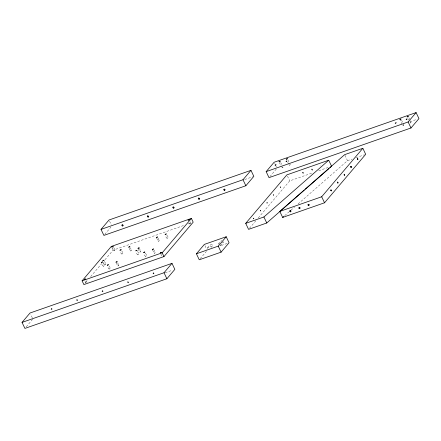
<?xml version="1.0" encoding="UTF-8"?>
<svg xmlns="http://www.w3.org/2000/svg" width="441" height="441" viewBox="0 0 441 441"><rect width="100%" height="100%" fill="white"/><g stroke="black" fill="none" stroke-linecap="round" stroke-linejoin="round"><path stroke-width="0.33" stroke-dasharray="2.21 1.65" d="M253.503 217.97C254.286 221.057 253.492 215.892 254.044 219.1M260.146 210.153C260.929 213.24 260.129 208.069 260.681 211.278M266.783 202.331C267.566 205.423 266.772 200.253 267.318 203.461M273.426 194.514C274.203 197.601 273.409 192.436 273.96 195.644M280.063 186.697C280.845 189.784 280.046 184.614 280.597 187.822M104.638 264.506L105.79 263.977L104.644 264.539L103.624 262.395M103.089 263.001C106.441 266.044 102.174 268.117 101.943 263.569M113.795 250.631C116.501 248.3 113.337 253.74 112.268 247.407M108.888 265.813C112.24 268.856 107.973 270.928 107.742 266.381M121.633 250.802C124.99 253.845 120.724 255.918 120.492 251.37M117.753 266.011L118.899 265.443L117.753 266.011L116.226 262.786M139.753 252.158L140.899 251.596L139.753 252.158L138.22 248.939M137.498 251.409C140.85 254.451 136.583 256.524 136.352 251.976M145.293 253.079C148.645 256.122 144.378 258.194 144.146 253.647M158.17 241.321L159.311 240.753L158.17 241.321L156.638 238.096M166.775 235.014C170.132 238.057 165.86 240.13 165.629 235.577M402.721 125.569L403.862 125.001L402.721 125.569L400.147 120.156M26.234 326.853L32.871 319.03L30.589 314.218M104.771 234.364L110.967 227.065M85.014 283.26L87.555 280.272M90.675 276.595L101.821 263.47M104.941 259.793L113.1 250.19L184.162 225.329M207.59 247.825L210.247 244.7M200.142 258.746L206.338 251.447M269.898 176.604L276.535 168.782M211.382 247.318L212.27 246.271M218.516 244.011L221.167 240.88A1.279 1.125 40.3 0 1 221.647 240.538M220.533 245.582L223.19 242.451M253.575 218.769L253.972 218.301M260.212 210.952L260.609 210.478M266.855 203.13L267.252 202.662M273.492 195.313L273.889 194.845M280.129 187.491L280.531 187.023M249.446 228.317L256.089 220.5M258.299 217.893L289.726 180.882L312.267 172.999M284.732 215.627L288.844 212.022M290.906 210.225L294.505 207.072M298.105 203.918L347.497 160.678L352.05 159.085M244.749 179.537L252.528 176.813M409.876 121.777L417.004 119.279M302.317 172.971L303.402 172.591L303.43 173.043A0.634 0.557 40.3 0 1 302.664 173.313L302.289 172.519A0.634 0.557 40.3 0 1 303.055 172.255L303.402 172.591M311.418 169.791L312.504 169.41L312.531 169.862A0.634 0.557 40.3 0 1 311.765 170.132L311.39 169.338A0.634 0.557 40.3 0 1 312.156 169.068L312.504 169.41M318.711 170.744L328.369 167.365M355.948 157.718L364.398 154.763M188.037 223.973L191.185 222.876M227.143 243.438L220.076 245.913A1.279 1.125 40.3 0 0 220.715 244.716M50.924 309.213L52.01 308.832L52.038 309.284A0.634 0.557 40.3 0 1 51.272 309.554L50.897 308.761A0.634 0.557 40.3 0 1 51.663 308.491L52.01 308.832M76.409 300.299L77.495 299.919L77.522 300.371A0.634 0.557 40.3 0 1 76.756 300.641L76.376 299.847A0.634 0.557 40.3 0 1 77.147 299.577L77.495 299.919M101.888 291.385L102.974 291.005L103.001 291.457A0.634 0.557 40.3 0 1 102.235 291.727L101.86 290.933A0.634 0.557 40.3 0 1 102.626 290.663L102.974 291.005M127.372 282.472L128.458 282.091L128.485 282.543A0.634 0.557 40.3 0 1 127.719 282.813L127.339 282.019A0.634 0.557 40.3 0 1 128.111 281.749L128.458 282.091M152.851 273.558L153.937 273.177L153.97 273.629A0.634 0.557 40.3 0 1 153.198 273.9L152.823 273.106A0.634 0.557 40.3 0 1 153.589 272.836L153.937 273.177M165.121 272.775L172.255 270.278M190.788 223.46L190.115 224.011M168.054 237.738L166.907 238.261M155.304 252.71L154.157 253.277L155.309 252.748L154.025 250.025M146.572 255.802L145.42 256.331M131.65 250.433L130.503 250.995L131.655 250.471L130.371 247.748M138.777 254.132L137.625 254.661M122.918 253.525L121.766 254.055M104.368 265.725L103.216 266.254M110.167 268.536L109.015 269.065M411.15 122.46L409.998 123.022L411.15 122.499L410.29 120.652M408.862 117.648L410.003 120.051M407.997 118.811L408.57 120.013M401.58 120.189L403.862 125.001M344.928 155.26L347.497 160.678M311.693 169.041L312.228 170.16M302.592 172.222L303.127 173.346M288.001 159.923L289.715 163.528M287.714 162.288L288.568 164.096M287.438 176.069L289.726 180.882M280.724 162.47L282.433 166.075M279.291 162.431L281.292 166.643M274.693 163.451L275.548 165.254M275.834 165.855L276.408 167.056M204.944 245.593L206.653 249.204M190.258 221.84L191.025 223.449M189.371 222.942L189.878 224.017M158.038 238.068L159.311 240.753M160.849 254.016L162.128 256.701M152.63 250.053L154.157 253.277M153.132 272.808L153.661 273.927M139.367 248.371L140.899 251.596M129.23 248.311L130.503 250.995M109.566 221.211L111.281 224.816M113.668 247.379L114.941 250.064M111.314 246.431L113.1 250.19M127.647 281.722L128.182 282.841M117.626 262.759L118.899 265.443M104.517 261.293L105.79 263.977M102.163 290.636L102.698 291.755M86.171 280.597L87.191 282.747M85.025 281.165L85.791 282.775M76.684 299.549L77.214 300.668M51.2 308.463L51.735 309.582M207.408 248.691A1.284 1.125 40.3 0 1 209.519 247.952M223.372 241.591A1.279 1.125 40.3 0 1 222.099 242.837M220.969 241.431A1.279 1.125 40.3 0 1 221.029 241.139M218.372 244.264A1.279 1.125 40.3 0 1 218.725 243.801M218.99 243.664A1.279 1.125 40.3 0 1 219.287 243.608M320.662 165.926A0.634 0.557 40.3 0 1 320.794 165.855M281.887 167.751L283.012 167.315L281.887 167.751M289.169 165.204L290.294 164.769L289.169 165.204M210.065 245.565A1.284 1.125 40.3 0 0 212.06 246.48A1.284 1.125 40.3 0 0 211.652 244.419A1.284 1.125 40.3 0 0 210.065 245.565"/><path stroke-width="0.66" d="M330.805 189.828C331.588 192.921 330.794 187.75 331.34 190.959M337.448 182.012C338.225 185.099 337.431 179.934 337.982 183.142M344.085 174.195C344.868 177.282 344.068 172.111 344.619 175.32M350.722 166.373C351.505 169.465 350.711 164.295 351.262 167.503M357.364 158.556C358.147 161.643 357.348 156.478 357.899 159.686M275.057 165.215L276.143 164.84M285.977 161.395L287.063 161.02M395.186 123.199L396.272 122.819M406.106 119.379L407.192 118.998M22.05 322.399L30.016 313.016L171.99 263.354L174.845 269.374L166.88 278.756L24.905 328.413L22.05 322.399L164.024 272.736L171.99 263.354M101.033 229.392L108.999 220.004L250.968 170.347L253.829 176.361L245.858 185.744L103.889 235.406L101.033 229.392L243.002 179.73L250.968 170.347M82.098 280.829L111.314 246.431L191.4 218.416L193.186 222.176L163.969 256.574L83.884 284.588L82.098 280.829L162.183 252.814L191.4 218.416M196.405 253.773L204.37 244.391L226.211 236.751L229.066 242.765L221.101 252.147L199.26 259.788L196.405 253.773L218.245 246.133L226.211 236.751M266.155 171.626L274.12 162.244L416.095 112.587L418.95 118.601L410.984 127.984L269.01 177.646L266.155 171.626L408.129 121.97L416.095 112.587M275.399 165.259L275.796 164.796M286.319 161.439L286.716 160.976M304.323 190.115L266.761 222.992L248.564 229.359L245.703 223.344L286.87 174.868L328.732 160.226L331.588 166.24L330.044 167.591M279.815 211.415L321.676 196.769L362.844 148.292L365.699 154.311L324.537 202.783L282.67 217.43L279.815 211.415L344.642 154.659L362.844 148.292M330.877 190.628L331.274 190.159M337.514 182.811L337.911 182.342M344.151 174.994L344.553 174.526M350.793 167.172L351.19 166.704M357.43 159.355L357.833 158.887M395.533 123.237L395.924 122.774M406.453 119.417L406.85 118.954M245.703 223.344L263.905 216.978L328.732 160.226M305.348 189.211L329.019 168.495M282.67 217.43L283.701 216.531M121.936 225.583L123.022 225.202L123.05 225.654A0.634 0.557 40.3 0 1 122.284 225.924L121.909 225.13A0.634 0.557 40.3 0 1 122.675 224.86L123.022 225.202M147.421 216.669L148.507 216.288L148.534 216.74A0.634 0.557 40.3 0 1 147.768 217.011L147.388 216.217A0.634 0.557 40.3 0 1 148.159 215.947L148.507 216.288M172.9 207.755L173.986 207.375L174.019 207.827A0.634 0.557 40.3 0 1 173.247 208.097L172.872 207.303A0.634 0.557 40.3 0 1 173.638 207.033L173.986 207.375M198.384 198.841L199.47 198.461L199.497 198.913A0.634 0.557 40.3 0 1 198.731 199.183L198.356 198.389A0.634 0.557 40.3 0 1 199.123 198.119L199.47 198.461M223.868 189.928L224.954 189.547L224.982 189.999A0.634 0.557 40.3 0 1 224.215 190.269L223.835 189.476A0.634 0.557 40.3 0 1 224.607 189.206L224.954 189.547M289.803 211.426L290.889 211.046L290.917 211.498A0.634 0.557 40.3 0 1 290.15 211.768L289.77 210.974A0.634 0.557 40.3 0 1 290.542 210.71L290.889 211.046M298.904 208.246L299.99 207.865L300.018 208.317A0.634 0.557 40.3 0 1 299.252 208.587L298.871 207.794A0.634 0.557 40.3 0 1 299.643 207.524L299.99 207.865M308 205.059L309.086 204.679L309.119 205.131A0.634 0.557 40.3 0 1 308.347 205.401L307.972 204.607A0.634 0.557 40.3 0 1 308.739 204.343L309.086 204.679M408.129 121.97L410.984 127.984M321.676 196.769L324.537 202.783M308.281 204.31L308.81 205.434M299.18 207.496L299.709 208.615M290.079 210.677L290.608 211.801M263.905 216.978L266.761 222.992M243.002 179.73L245.858 185.744M224.144 189.178L224.673 190.297M198.659 198.092L199.194 199.211M218.245 246.133L221.101 252.147M173.181 207.005L173.71 208.124M147.696 215.919L148.231 217.038M162.183 252.814L163.969 256.574M164.024 272.736L166.88 278.756M122.212 224.833L122.747 225.952M84.286 279.462L85.405 278.988L84.286 279.462M101.458 262.401L102.577 261.926L101.458 262.401M102.885 260.692L104.004 260.218L102.885 260.692M112.036 246.778L113.155 246.304L112.036 246.778M107.257 265.212L108.376 264.738L107.257 265.212M120.007 250.201L121.126 249.727L120.007 250.201M115.994 262.158L117.119 261.722L115.994 262.158M128.744 247.147L129.869 246.712L128.744 247.147M135.867 250.808L136.986 250.334L135.867 250.808M137.994 248.305L139.119 247.87L137.994 248.305M143.661 252.478L144.78 252.009L143.661 252.478M156.412 237.467L157.531 236.993L156.412 237.467M152.399 249.424L153.523 248.989L152.399 249.424M165.149 234.414L166.263 233.939L165.149 234.414M160.37 252.847L161.494 252.412L160.37 252.847M188.12 220.164L189.239 219.69L188.12 220.164M279.032 161.737L280.151 161.263L279.032 161.737M286.314 159.19L287.433 158.716L286.314 159.19M399.888 119.461L401.012 119.026L399.888 119.461M407.175 116.909L408.289 116.446L407.175 116.909"/></g></svg>
